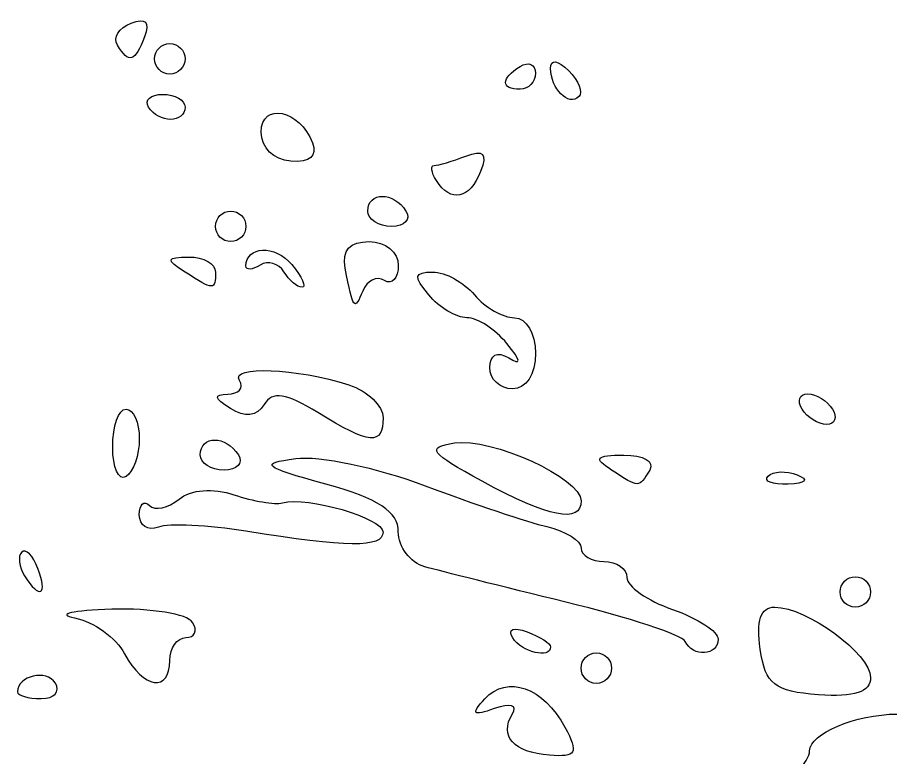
# Model space of a CAD drawing. Header units: centimetres. Extents: x -12.1 to 12.1, y -9.6 to 9.6.
# Drawn here: x -3.468 to -1.952, y -4.72 to -3.434 of the extents above; entities that cross this region are included whole.
import ezdxf

# ---------------------------------------------------------------- set-up
doc = ezdxf.new("R2010")
doc.units = ezdxf.units.CM
doc.header["$MEASUREMENT"] = 0
doc.layers.add('Layer 1', color=7, linetype='Continuous')

msp = doc.modelspace()

# ---------------------------------------------------------------- linework, layer by layer
at = {"layer": 'Layer 1'}
for points, knots in [([(-3.24721, -3.46793), (-3.23739, -3.44236), (-3.24521, -3.43447), (-3.27068, -3.44425), (-3.27068, -3.44425), (-3.29169, -3.45231), (-3.30228, -3.46956), (-3.29423, -3.48259), (-3.29423, -3.48259), (-3.27395, -3.5154), (-3.26426, -3.51238), (-3.24721, -3.46793)], [0, 0, 0, 0, 0.25, 0.25, 0.25, 0.25, 0.5, 0.5, 0.5, 0.5, 1, 1, 1, 1]), ([(-3.17688, -3.50627), (-3.17688, -3.49172), (-3.18879, -3.47981), (-3.20334, -3.47981), (-3.20334, -3.47981), (-3.21789, -3.47981), (-3.2298, -3.49172), (-3.2298, -3.50627), (-3.2298, -3.50627), (-3.2298, -3.52082), (-3.21789, -3.53273), (-3.20334, -3.53273), (-3.20334, -3.53273), (-3.18879, -3.53273), (-3.17688, -3.52082), (-3.17688, -3.50627)], [0, 0, 0, 0, 0.2, 0.2, 0.2, 0.2, 0.4, 0.4, 0.4, 0.4, 0.6, 0.6, 0.6, 0.6, 1, 1, 1, 1]), ([(-2.56834, -3.53117), (-2.56834, -3.51576), (-2.58025, -3.51051), (-2.5948, -3.5195), (-2.5948, -3.5195), (-2.6287, -3.54045), (-2.6287, -3.55919), (-2.5948, -3.55919), (-2.5948, -3.55919), (-2.58025, -3.55919), (-2.56834, -3.54658), (-2.56834, -3.53117)], [0, 0, 0, 0, 0.25, 0.25, 0.25, 0.25, 0.5, 0.5, 0.5, 0.5, 1, 1, 1, 1]), ([(-2.51057, -3.527), (-2.52956, -3.50801), (-2.54188, -3.50645), (-2.54188, -3.52303), (-2.54188, -3.52303), (-2.54188, -3.55834), (-2.51059, -3.58963), (-2.49293, -3.57198), (-2.49293, -3.57198), (-2.48542, -3.56446), (-2.49335, -3.54422), (-2.51057, -3.527)], [0, 0, 0, 0, 0.25, 0.25, 0.25, 0.25, 0.5, 0.5, 0.5, 0.5, 1, 1, 1, 1]), ([(-3.17688, -3.59006), (-3.17688, -3.57793), (-3.19422, -3.56801), (-3.21541, -3.56801), (-3.21541, -3.56801), (-3.2366, -3.56801), (-3.2478, -3.57793), (-3.2403, -3.59006), (-3.2403, -3.59006), (-3.22264, -3.61863), (-3.17688, -3.61863), (-3.17688, -3.59006)], [0, 0, 0, 0, 0.25, 0.25, 0.25, 0.25, 0.5, 0.5, 0.5, 0.5, 1, 1, 1, 1]), ([(-2.95554, -3.65208), (-2.97761, -3.59456), (-3.04459, -3.58078), (-3.04459, -3.63376), (-3.04459, -3.63376), (-3.04459, -3.6608), (-3.0231, -3.68184), (-2.99318, -3.68409), (-2.99318, -3.68409), (-2.95989, -3.6866), (-2.94662, -3.67532), (-2.95554, -3.65208)], [0, 0, 0, 0, 0.25, 0.25, 0.25, 0.25, 0.5, 0.5, 0.5, 0.5, 1, 1, 1, 1]), ([(-2.66348, -3.70176), (-2.6515, -3.67056), (-2.65842, -3.66347), (-2.68927, -3.67531), (-2.68927, -3.67531), (-2.71245, -3.6842), (-2.7371, -3.69148), (-2.74404, -3.69148), (-2.74404, -3.69148), (-2.75099, -3.69148), (-2.74931, -3.70339), (-2.74032, -3.71794), (-2.74032, -3.71794), (-2.71605, -3.75721), (-2.682, -3.75004), (-2.66348, -3.70176)], [0, 0, 0, 0, 0.2, 0.2, 0.2, 0.2, 0.4, 0.4, 0.4, 0.4, 0.6, 0.6, 0.6, 0.6, 1, 1, 1, 1]), ([(-2.79324, -3.77086), (-2.81439, -3.73662), (-2.85938, -3.73662), (-2.85938, -3.77086), (-2.85938, -3.77086), (-2.85938, -3.78541), (-2.84082, -3.79731), (-2.81813, -3.79731), (-2.81813, -3.79731), (-2.79545, -3.79731), (-2.78424, -3.78541), (-2.79324, -3.77086)], [0, 0, 0, 0, 0.25, 0.25, 0.25, 0.25, 0.5, 0.5, 0.5, 0.5, 1, 1, 1, 1]), ([(-3.07105, -3.79731), (-3.07105, -3.78276), (-3.08295, -3.77086), (-3.09751, -3.77086), (-3.09751, -3.77086), (-3.11206, -3.77086), (-3.12396, -3.78276), (-3.12396, -3.79731), (-3.12396, -3.79731), (-3.12396, -3.81187), (-3.11206, -3.82377), (-3.09751, -3.82377), (-3.09751, -3.82377), (-3.08295, -3.82377), (-3.07105, -3.81187), (-3.07105, -3.79731)], [0, 0, 0, 0, 0.2, 0.2, 0.2, 0.2, 0.4, 0.4, 0.4, 0.4, 0.6, 0.6, 0.6, 0.6, 1, 1, 1, 1]), ([(-2.99143, -3.86375), (-3.02033, -3.82893), (-3.07105, -3.83074), (-3.07105, -3.86658), (-3.07105, -3.86658), (-3.07105, -3.87386), (-3.05996, -3.87296), (-3.04642, -3.86459), (-3.04642, -3.86459), (-3.03287, -3.85622), (-3.01431, -3.86147), (-3.00517, -3.87626), (-3.00517, -3.87626), (-2.99603, -3.89105), (-2.98184, -3.90315), (-2.97364, -3.90315), (-2.97364, -3.90315), (-2.96544, -3.90315), (-2.97345, -3.88542), (-2.99143, -3.86375)], [0, 0, 0, 0, 0.1666667, 0.1666667, 0.1666667, 0.1666667, 0.3333333, 0.3333333, 0.3333333, 0.3333333, 0.5, 0.5, 0.5, 0.5, 0.6666667, 0.6666667, 0.6666667, 0.6666667, 1, 1, 1, 1]), ([(-2.83066, -3.89131), (-2.81736, -3.89954), (-2.80646, -3.88771), (-2.80646, -3.86502), (-2.80646, -3.86502), (-2.80646, -3.84205), (-2.82887, -3.82377), (-2.85704, -3.82377), (-2.85704, -3.82377), (-2.89095, -3.82377), (-2.9047, -3.83903), (-2.89875, -3.87007), (-2.89875, -3.87007), (-2.88499, -3.94198), (-2.88258, -3.9451), (-2.86826, -3.9096), (-2.86826, -3.9096), (-2.86089, -3.89132), (-2.84397, -3.88309), (-2.83066, -3.89131)], [0, 0, 0, 0, 0.1666667, 0.1666667, 0.1666667, 0.1666667, 0.3333333, 0.3333333, 0.3333333, 0.3333333, 0.5, 0.5, 0.5, 0.5, 0.6666667, 0.6666667, 0.6666667, 0.6666667, 1, 1, 1, 1]), ([(-3.12396, -3.87669), (-3.12396, -3.86214), (-3.1448, -3.85041), (-3.17027, -3.85064), (-3.17027, -3.85064), (-3.20984, -3.85098), (-3.2108, -3.85477), (-3.17688, -3.87669), (-3.17688, -3.87669), (-3.12695, -3.90896), (-3.12396, -3.90896), (-3.12396, -3.87669)], [0, 0, 0, 0, 0.25, 0.25, 0.25, 0.25, 0.5, 0.5, 0.5, 0.5, 1, 1, 1, 1]), ([(-2.56834, -4.0178), (-2.56834, -3.983), (-2.58424, -3.95606), (-2.60479, -3.95606), (-2.60479, -3.95606), (-2.62484, -3.95606), (-2.65606, -3.9382), (-2.67417, -3.91638), (-2.67417, -3.91638), (-2.69229, -3.89455), (-2.72497, -3.87669), (-2.7468, -3.87669), (-2.7468, -3.87669), (-2.77908, -3.87669), (-2.78034, -3.8841), (-2.75355, -3.91638), (-2.75355, -3.91638), (-2.73543, -3.9382), (-2.70567, -3.95606), (-2.6874, -3.95606), (-2.6874, -3.95606), (-2.66914, -3.95606), (-2.63785, -3.97621), (-2.61788, -4.00083), (-2.61788, -4.00083), (-2.59321, -4.03125), (-2.59217, -4.03923), (-2.61464, -4.02573), (-2.61464, -4.02573), (-2.63478, -4.01363), (-2.64771, -4.02027), (-2.64771, -4.0427), (-2.64771, -4.0427), (-2.64771, -4.06296), (-2.62986, -4.07954), (-2.60803, -4.07954), (-2.60803, -4.07954), (-2.58409, -4.07954), (-2.56834, -4.05504), (-2.56834, -4.0178)], [0, 0, 0, 0, 0.0909091, 0.0909091, 0.0909091, 0.0909091, 0.1818182, 0.1818182, 0.1818182, 0.1818182, 0.2727273, 0.2727273, 0.2727273, 0.2727273, 0.3636364, 0.3636364, 0.3636364, 0.3636364, 0.4545455, 0.4545455, 0.4545455, 0.4545455, 0.5454545, 0.5454545, 0.5454545, 0.5454545, 0.6363636, 0.6363636, 0.6363636, 0.6363636, 0.7272727, 0.7272727, 0.7272727, 0.7272727, 0.8181818, 0.8181818, 0.8181818, 0.8181818, 1, 1, 1, 1]), ([(-2.83292, -4.12983), (-2.83292, -4.10898), (-2.85971, -4.08329), (-2.89245, -4.07274), (-2.89245, -4.07274), (-2.98332, -4.04347), (-3.09857, -4.03877), (-3.08236, -4.065), (-3.08236, -4.065), (-3.07442, -4.07785), (-3.08351, -4.08854), (-3.10256, -4.08876), (-3.10256, -4.08876), (-3.12808, -4.08906), (-3.12693, -4.09566), (-3.0982, -4.11382), (-3.0982, -4.11382), (-3.07248, -4.13009), (-3.05254, -4.1277), (-3.03959, -4.1068), (-3.03959, -4.1068), (-3.02493, -4.08312), (-3.00137, -4.08664), (-2.94629, -4.12072), (-2.94629, -4.12072), (-2.8557, -4.17679), (-2.83292, -4.17862), (-2.83292, -4.12983)], [0, 0, 0, 0, 0.125, 0.125, 0.125, 0.125, 0.25, 0.25, 0.25, 0.25, 0.375, 0.375, 0.375, 0.375, 0.5, 0.5, 0.5, 0.5, 0.625, 0.625, 0.625, 0.625, 0.75, 0.75, 0.75, 0.75, 1, 1, 1, 1]), ([(-2.0524, -4.11481), (-2.0614, -4.10026), (-2.08066, -4.08836), (-2.09521, -4.08836), (-2.09521, -4.08836), (-2.10977, -4.08836), (-2.11431, -4.10026), (-2.10532, -4.11481), (-2.10532, -4.11481), (-2.09633, -4.12937), (-2.07706, -4.14127), (-2.06251, -4.14127), (-2.06251, -4.14127), (-2.04796, -4.14127), (-2.04341, -4.12937), (-2.0524, -4.11481)], [0, 0, 0, 0, 0.2, 0.2, 0.2, 0.2, 0.4, 0.4, 0.4, 0.4, 0.6, 0.6, 0.6, 0.6, 1, 1, 1, 1]), ([(-3.25626, -4.16617), (-3.25626, -4.13792), (-3.26668, -4.11481), (-3.27941, -4.11481), (-3.27941, -4.11481), (-3.29214, -4.11481), (-3.30256, -4.14436), (-3.30256, -4.18048), (-3.30256, -4.18048), (-3.30256, -4.21659), (-3.29214, -4.2397), (-3.27941, -4.23183), (-3.27941, -4.23183), (-3.26668, -4.22396), (-3.25626, -4.19441), (-3.25626, -4.16617)], [0, 0, 0, 0, 0.2, 0.2, 0.2, 0.2, 0.4, 0.4, 0.4, 0.4, 0.6, 0.6, 0.6, 0.6, 1, 1, 1, 1]), ([(-3.08428, -4.19419), (-3.10544, -4.15995), (-3.15042, -4.15995), (-3.15042, -4.19419), (-3.15042, -4.19419), (-3.15042, -4.20874), (-3.13186, -4.22065), (-3.10917, -4.22065), (-3.10917, -4.22065), (-3.08649, -4.22065), (-3.07528, -4.20874), (-3.08428, -4.19419)], [0, 0, 0, 0, 0.25, 0.25, 0.25, 0.25, 0.5, 0.5, 0.5, 0.5, 1, 1, 1, 1]), ([(-2.48896, -4.27424), (-2.48896, -4.2345), (-2.64428, -4.16342), (-2.70904, -4.17353), (-2.70904, -4.17353), (-2.75872, -4.18129), (-2.75202, -4.19058), (-2.66094, -4.24011), (-2.66094, -4.24011), (-2.5453, -4.30302), (-2.48896, -4.3142), (-2.48896, -4.27424)], [0, 0, 0, 0, 0.25, 0.25, 0.25, 0.25, 0.5, 0.5, 0.5, 0.5, 1, 1, 1, 1]), ([(-2.25084, -4.51428), (-2.25084, -4.50115), (-2.28656, -4.47796), (-2.33021, -4.46274), (-2.33021, -4.46274), (-2.37387, -4.44752), (-2.40959, -4.42254), (-2.40959, -4.40723), (-2.40959, -4.40723), (-2.40959, -4.39192), (-2.42745, -4.3794), (-2.44928, -4.3794), (-2.44928, -4.3794), (-2.47111, -4.3794), (-2.48896, -4.36888), (-2.48896, -4.35602), (-2.48896, -4.35602), (-2.48896, -4.34317), (-2.51575, -4.32643), (-2.5485, -4.31883), (-2.5485, -4.31883), (-2.58124, -4.31123), (-2.6763, -4.27926), (-2.75973, -4.2478), (-2.75973, -4.2478), (-2.84317, -4.21633), (-2.94438, -4.19507), (-2.98463, -4.20054), (-2.98463, -4.20054), (-3.04912, -4.2093), (-3.04288, -4.2146), (-2.93214, -4.24516), (-2.93214, -4.24516), (-2.84115, -4.27027), (-2.80646, -4.29309), (-2.80646, -4.32784), (-2.80646, -4.32784), (-2.80646, -4.35423), (-2.78563, -4.38163), (-2.76016, -4.38872), (-2.76016, -4.38872), (-2.7347, -4.39581), (-2.62456, -4.42341), (-2.51542, -4.45004), (-2.51542, -4.45004), (-2.40628, -4.47667), (-2.31302, -4.50739), (-2.30817, -4.5183), (-2.30817, -4.5183), (-2.29575, -4.54624), (-2.25084, -4.54308), (-2.25084, -4.51428)], [0, 0, 0, 0, 0.0714286, 0.0714286, 0.0714286, 0.0714286, 0.1428571, 0.1428571, 0.1428571, 0.1428571, 0.2142857, 0.2142857, 0.2142857, 0.2142857, 0.2857143, 0.2857143, 0.2857143, 0.2857143, 0.3571429, 0.3571429, 0.3571429, 0.3571429, 0.4285714, 0.4285714, 0.4285714, 0.4285714, 0.5, 0.5, 0.5, 0.5, 0.5714286, 0.5714286, 0.5714286, 0.5714286, 0.6428571, 0.6428571, 0.6428571, 0.6428571, 0.7142857, 0.7142857, 0.7142857, 0.7142857, 0.7857143, 0.7857143, 0.7857143, 0.7857143, 0.8571429, 0.8571429, 0.8571429, 0.8571429, 1, 1, 1, 1]), ([(-2.3699, -4.22065), (-2.36078, -4.20589), (-2.38058, -4.19437), (-2.41464, -4.19459), (-2.41464, -4.19459), (-2.46379, -4.19492), (-2.46798, -4.20001), (-2.43605, -4.22065), (-2.43605, -4.22065), (-2.38682, -4.25246), (-2.38957, -4.25246), (-2.3699, -4.22065)], [0, 0, 0, 0, 0.25, 0.25, 0.25, 0.25, 0.5, 0.5, 0.5, 0.5, 1, 1, 1, 1]), ([(-2.11359, -4.22903), (-2.13269, -4.22139), (-2.15551, -4.22233), (-2.1643, -4.23112), (-2.1643, -4.23112), (-2.17309, -4.23991), (-2.15747, -4.24617), (-2.12957, -4.24502), (-2.12957, -4.24502), (-2.09875, -4.24375), (-2.09248, -4.23748), (-2.11359, -4.22903)], [0, 0, 0, 0, 0.25, 0.25, 0.25, 0.25, 0.5, 0.5, 0.5, 0.5, 1, 1, 1, 1]), ([(-2.83292, -4.32858), (-2.83292, -4.30391), (-2.96424, -4.26557), (-3.00772, -4.27754), (-3.00772, -4.27754), (-3.02072, -4.28112), (-3.05872, -4.27475), (-3.09216, -4.26339), (-3.09216, -4.26339), (-3.12795, -4.25123), (-3.16705, -4.25442), (-3.1872, -4.27115), (-3.1872, -4.27115), (-3.20603, -4.28678), (-3.22927, -4.29173), (-3.23885, -4.28215), (-3.23885, -4.28215), (-3.24842, -4.27258), (-3.25626, -4.27991), (-3.25626, -4.29844), (-3.25626, -4.29844), (-3.25626, -4.31698), (-3.24137, -4.32657), (-3.22318, -4.31976), (-3.22318, -4.31976), (-3.20499, -4.31295), (-3.13653, -4.31614), (-3.07105, -4.32685), (-3.07105, -4.32685), (-2.8961, -4.35545), (-2.83292, -4.35591), (-2.83292, -4.32858)], [0, 0, 0, 0, 0.1111111, 0.1111111, 0.1111111, 0.1111111, 0.2222222, 0.2222222, 0.2222222, 0.2222222, 0.3333333, 0.3333333, 0.3333333, 0.3333333, 0.4444444, 0.4444444, 0.4444444, 0.4444444, 0.5555556, 0.5555556, 0.5555556, 0.5555556, 0.6666667, 0.6666667, 0.6666667, 0.6666667, 0.7777778, 0.7777778, 0.7777778, 0.7777778, 1, 1, 1, 1]), ([(-3.45578, -4.40409), (-3.46538, -4.38857), (-3.46755, -4.3702), (-3.46061, -4.36327), (-3.46061, -4.36327), (-3.45368, -4.35633), (-3.44095, -4.36903), (-3.43234, -4.39148), (-3.43234, -4.39148), (-3.41445, -4.43811), (-3.42969, -4.44631), (-3.45578, -4.40409)], [0, 0, 0, 0, 0.25, 0.25, 0.25, 0.25, 0.5, 0.5, 0.5, 0.5, 1, 1, 1, 1]), ([(-1.98626, -4.43231), (-1.98626, -4.41776), (-1.99816, -4.40586), (-2.01271, -4.40586), (-2.01271, -4.40586), (-2.02727, -4.40586), (-2.03917, -4.41776), (-2.03917, -4.43231), (-2.03917, -4.43231), (-2.03917, -4.44687), (-2.02727, -4.45877), (-2.01271, -4.45877), (-2.01271, -4.45877), (-1.99816, -4.45877), (-1.98626, -4.44687), (-1.98626, -4.43231)], [0, 0, 0, 0, 0.2, 0.2, 0.2, 0.2, 0.4, 0.4, 0.4, 0.4, 0.6, 0.6, 0.6, 0.6, 1, 1, 1, 1]), ([(-3.28173, -4.53999), (-3.29676, -4.51191), (-3.33587, -4.48376), (-3.36865, -4.47745), (-3.36865, -4.47745), (-3.40142, -4.47114), (-3.37238, -4.46436), (-3.30412, -4.46237), (-3.30412, -4.46237), (-3.23586, -4.46039), (-3.17265, -4.47068), (-3.16365, -4.48523), (-3.16365, -4.48523), (-3.15466, -4.49978), (-3.15991, -4.51169), (-3.17532, -4.51169), (-3.17532, -4.51169), (-3.19073, -4.51169), (-3.20334, -4.52955), (-3.20334, -4.55138), (-3.20334, -4.55138), (-3.20334, -4.60736), (-3.24924, -4.60069), (-3.28173, -4.53999)], [0, 0, 0, 0, 0.1428571, 0.1428571, 0.1428571, 0.1428571, 0.2857143, 0.2857143, 0.2857143, 0.2857143, 0.4285714, 0.4285714, 0.4285714, 0.4285714, 0.5714286, 0.5714286, 0.5714286, 0.5714286, 0.7142857, 0.7142857, 0.7142857, 0.7142857, 1, 1, 1, 1]), ([(-1.98626, -4.58086), (-1.98626, -4.53997), (-2.09697, -4.45877), (-2.15272, -4.45877), (-2.15272, -4.45877), (-2.17699, -4.45877), (-2.18526, -4.48252), (-2.17804, -4.53153), (-2.17804, -4.53153), (-2.16899, -4.59297), (-2.15323, -4.60532), (-2.07679, -4.61089), (-2.07679, -4.61089), (-2.01414, -4.61546), (-1.98626, -4.60621), (-1.98626, -4.58086)], [0, 0, 0, 0, 0.2, 0.2, 0.2, 0.2, 0.4, 0.4, 0.4, 0.4, 0.6, 0.6, 0.6, 0.6, 1, 1, 1, 1]), ([(-2.54188, -4.52775), (-2.54188, -4.52203), (-2.56036, -4.51026), (-2.58294, -4.50159), (-2.58294, -4.50159), (-2.60649, -4.49256), (-2.61711, -4.49699), (-2.60784, -4.51199), (-2.60784, -4.51199), (-2.5923, -4.53713), (-2.54188, -4.54918), (-2.54188, -4.52775)], [0, 0, 0, 0, 0.25, 0.25, 0.25, 0.25, 0.5, 0.5, 0.5, 0.5, 1, 1, 1, 1]), ([(-2.43605, -4.56461), (-2.43605, -4.55005), (-2.44795, -4.53815), (-2.46251, -4.53815), (-2.46251, -4.53815), (-2.47706, -4.53815), (-2.48896, -4.55005), (-2.48896, -4.56461), (-2.48896, -4.56461), (-2.48896, -4.57916), (-2.47706, -4.59106), (-2.46251, -4.59106), (-2.46251, -4.59106), (-2.44795, -4.59106), (-2.43605, -4.57916), (-2.43605, -4.56461)], [0, 0, 0, 0, 0.2, 0.2, 0.2, 0.2, 0.4, 0.4, 0.4, 0.4, 0.6, 0.6, 0.6, 0.6, 1, 1, 1, 1]), ([(-3.46792, -4.60585), (-3.46792, -4.57793), (-3.41715, -4.5662), (-3.40204, -4.59063), (-3.40204, -4.59063), (-3.39291, -4.60542), (-3.40399, -4.61752), (-3.42667, -4.61752), (-3.42667, -4.61752), (-3.44936, -4.61752), (-3.46792, -4.61227), (-3.46792, -4.60585)], [0, 0, 0, 0, 0.25, 0.25, 0.25, 0.25, 0.5, 0.5, 0.5, 0.5, 1, 1, 1, 1]), ([(-2.5171, -4.6673), (-2.55421, -4.59797), (-2.61705, -4.57563), (-2.65611, -4.6179), (-2.65611, -4.6179), (-2.68088, -4.64471), (-2.67746, -4.64826), (-2.63973, -4.63495), (-2.63973, -4.63495), (-2.61139, -4.62495), (-2.59861, -4.62874), (-2.60822, -4.64428), (-2.60822, -4.64428), (-2.63196, -4.68269), (-2.60632, -4.71123), (-2.54384, -4.71593), (-2.54384, -4.71593), (-2.49678, -4.71948), (-2.49293, -4.71247), (-2.5171, -4.6673)], [0, 0, 0, 0, 0.1666667, 0.1666667, 0.1666667, 0.1666667, 0.3333333, 0.3333333, 0.3333333, 0.3333333, 0.5, 0.5, 0.5, 0.5, 0.6666667, 0.6666667, 0.6666667, 0.6666667, 1, 1, 1, 1]), ([(-1.85396, -5.06888), (-1.85396, -5.05518), (-1.86587, -5.03662), (-1.88042, -5.02763), (-1.88042, -5.02763), (-1.89498, -5.01863), (-1.9055, -4.99114), (-1.90381, -4.96653), (-1.90381, -4.96653), (-1.90107, -4.92653), (-1.89945, -4.92673), (-1.88858, -4.96842), (-1.88858, -4.96842), (-1.88189, -4.99406), (-1.86541, -5.00824), (-1.85196, -4.99993), (-1.85196, -4.99993), (-1.81305, -4.97588), (-1.82363, -4.83889), (-1.86719, -4.80273), (-1.86719, -4.80273), (-1.88902, -4.78461), (-1.90688, -4.74148), (-1.90688, -4.70689), (-1.90688, -4.70689), (-1.90688, -4.67229), (-1.92176, -4.64414), (-1.93995, -4.64434), (-1.93995, -4.64434), (-2.0129, -4.64514), (-2.09209, -4.6784), (-2.09209, -4.70824), (-2.09209, -4.70824), (-2.09209, -4.72563), (-2.1275, -4.76604), (-2.17077, -4.79803), (-2.17077, -4.79803), (-2.24108, -4.85002), (-2.24626, -4.86321), (-2.21944, -4.92207), (-2.21944, -4.92207), (-2.17953, -5.00968), (-2.14411, -5.00587), (-2.15533, -4.91518), (-2.15533, -4.91518), (-2.16028, -4.87516), (-2.15932, -4.86201), (-2.15319, -4.88596), (-2.15319, -4.88596), (-2.13607, -4.95287), (-2.03415, -5.03537), (-2.01969, -4.99402), (-2.01969, -4.99402), (-2.01195, -4.97185), (-1.99009, -4.98311), (-1.9555, -5.02709), (-1.9555, -5.02709), (-1.90243, -5.09456), (-1.85396, -5.1145), (-1.85396, -5.06888)], [0, 0, 0, 0, 0.0625, 0.0625, 0.0625, 0.0625, 0.125, 0.125, 0.125, 0.125, 0.1875, 0.1875, 0.1875, 0.1875, 0.25, 0.25, 0.25, 0.25, 0.3125, 0.3125, 0.3125, 0.3125, 0.375, 0.375, 0.375, 0.375, 0.4375, 0.4375, 0.4375, 0.4375, 0.5, 0.5, 0.5, 0.5, 0.5625, 0.5625, 0.5625, 0.5625, 0.625, 0.625, 0.625, 0.625, 0.6875, 0.6875, 0.6875, 0.6875, 0.75, 0.75, 0.75, 0.75, 0.8125, 0.8125, 0.8125, 0.8125, 0.875, 0.875, 0.875, 0.875, 1, 1, 1, 1])]:
    msp.add_open_spline(points, degree=3, knots=knots, dxfattribs=at)

doc.saveas('drawing.dxf')
